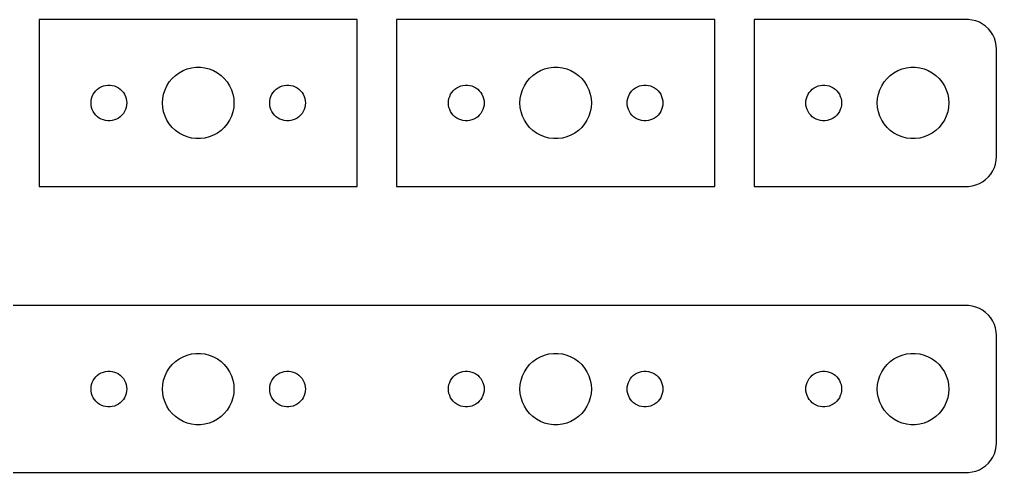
# Model space of a CAD drawing. Header units: metres. Extents: x -90 to 90, y -7 to 79.
# Drawn here: x 7.5 to 89.5, y -7 to 31 of the extents above; entities that cross this region are included whole.
import ezdxf

# ---------------------------------------------------------------- set-up
doc = ezdxf.new("R2010")
doc.units = ezdxf.units.M

msp = doc.modelspace()

# ---------------------------------------------------------------- linework, layer by layer
for p, q in [((35.8471, 30.9951), (9.15286, 30.9951)), ((9.15286, 30.9951), (9.15286, 17.0049)), ((35.8471, 17.0049), (35.8471, 30.9951)), ((65.8471, 30.9951), (39.1529, 30.9951)), ((39.1529, 30.9951), (39.1529, 17.0049)), ((65.8471, 17.0049), (65.8471, 30.9951)), ((87.157, 30.9951), (69.1529, 30.9951)), ((69.1529, 30.9951), (69.1529, 17.0049)), ((87.4684, 30.9557), (87.157, 30.9951)), ((87.7725, 30.8776), (87.4684, 30.9557)), ((88.0644, 30.7621), (87.7725, 30.8776)), ((88.3396, 30.6108), (88.0644, 30.7621)), ((88.5936, 30.4263), (88.3396, 30.6108)), ((88.8224, 30.2114), (88.5936, 30.4263)), ((89.0225, 29.9695), (88.8224, 30.2114)), ((89.1908, 29.7044), (89.0225, 29.9695)), ((89.3244, 29.4203), (89.1908, 29.7044)), ((89.4214, 29.1217), (89.3244, 29.4203)), ((89.4803, 28.8133), (89.4214, 29.1217)), ((89.5, 28.5), (89.4803, 28.8133)), ((89.5, 19.5), (89.5, 28.5)), ((20.3131, 26.0536), (20.5877, 26.3115)), ((20.5877, 26.3115), (20.8925, 26.533)), ((20.8925, 26.533), (21.2227, 26.7145)), ((21.2227, 26.7145), (21.5729, 26.8532)), ((21.5729, 26.8532), (21.9379, 26.9469)), ((21.9379, 26.9469), (22.3116, 26.9941)), ((22.3116, 26.9941), (22.6884, 26.9941)), ((22.6884, 26.9941), (23.0621, 26.9469)), ((23.0621, 26.9469), (23.427, 26.8532)), ((23.427, 26.8532), (23.7773, 26.7145)), ((23.7773, 26.7145), (24.1075, 26.533)), ((24.1075, 26.533), (24.4123, 26.3115)), ((24.4123, 26.3115), (24.6869, 26.0536)), ((50.3131, 26.0536), (50.5877, 26.3115)), ((50.5877, 26.3115), (50.8925, 26.533)), ((50.8925, 26.533), (51.2227, 26.7145)), ((51.2227, 26.7145), (51.5729, 26.8532)), ((51.5729, 26.8532), (51.9379, 26.9469)), ((51.9379, 26.9469), (52.3116, 26.9941)), ((52.3116, 26.9941), (52.6884, 26.9941)), ((52.6884, 26.9941), (53.0621, 26.9469)), ((53.0621, 26.9469), (53.427, 26.8532)), ((53.427, 26.8532), (53.7773, 26.7145)), ((53.7773, 26.7145), (54.1075, 26.533)), ((54.1075, 26.533), (54.4123, 26.3115)), ((54.4123, 26.3115), (54.6869, 26.0536)), ((80.3131, 26.0536), (80.5877, 26.3115)), ((80.5877, 26.3115), (80.8925, 26.533)), ((80.8925, 26.533), (81.2227, 26.7145)), ((81.2227, 26.7145), (81.573, 26.8532)), ((81.573, 26.8532), (81.9379, 26.9469)), ((81.9379, 26.9469), (82.3116, 26.9941)), ((82.3116, 26.9941), (82.6884, 26.9941)), ((82.6884, 26.9941), (83.0621, 26.9469)), ((83.0621, 26.9469), (83.427, 26.8532)), ((83.427, 26.8532), (83.7773, 26.7145)), ((83.7773, 26.7145), (84.1075, 26.533)), ((84.1075, 26.533), (84.4123, 26.3115)), ((84.4123, 26.3115), (84.6869, 26.0536)), ((14.3613, 25.3572), (14.5365, 25.4266)), ((14.5365, 25.4266), (14.7189, 25.4734)), ((14.7189, 25.4734), (14.9058, 25.497)), ((14.9058, 25.497), (15.0942, 25.497)), ((15.0942, 25.497), (15.2811, 25.4734)), ((15.2811, 25.4734), (15.4635, 25.4266)), ((15.4635, 25.4266), (15.6387, 25.3572)), ((19.7107, 25.1044), (19.8711, 25.4453)), ((19.8711, 25.4453), (20.0729, 25.7634)), ((20.0729, 25.7634), (20.3131, 26.0536)), ((24.6869, 26.0536), (24.927, 25.7634)), ((24.927, 25.7634), (25.1289, 25.4453)), ((25.1289, 25.4453), (25.2893, 25.1044)), ((29.3613, 25.3572), (29.5365, 25.4266)), ((29.5365, 25.4266), (29.7189, 25.4734)), ((29.7189, 25.4734), (29.9058, 25.497)), ((29.9058, 25.497), (30.0942, 25.497)), ((30.0942, 25.497), (30.2811, 25.4734)), ((30.2811, 25.4734), (30.4635, 25.4266)), ((30.4635, 25.4266), (30.6387, 25.3572)), ((44.3613, 25.3572), (44.5365, 25.4266)), ((44.5365, 25.4266), (44.7189, 25.4734)), ((44.7189, 25.4734), (44.9058, 25.497)), ((44.9058, 25.497), (45.0942, 25.497)), ((45.0942, 25.497), (45.2811, 25.4734)), ((45.2811, 25.4734), (45.4635, 25.4266)), ((45.4635, 25.4266), (45.6387, 25.3572)), ((49.7107, 25.1044), (49.8711, 25.4453)), ((49.8711, 25.4453), (50.0729, 25.7634)), ((50.0729, 25.7634), (50.3131, 26.0536)), ((54.6869, 26.0536), (54.927, 25.7634)), ((54.927, 25.7634), (55.1289, 25.4453)), ((55.1289, 25.4453), (55.2893, 25.1044)), ((59.3613, 25.3572), (59.5365, 25.4266)), ((59.5365, 25.4266), (59.7189, 25.4734)), ((59.7189, 25.4734), (59.9058, 25.497)), ((59.9058, 25.497), (60.0942, 25.497)), ((60.0942, 25.497), (60.2811, 25.4734)), ((60.2811, 25.4734), (60.4635, 25.4266)), ((60.4635, 25.4266), (60.6387, 25.3572)), ((74.3613, 25.3572), (74.5365, 25.4266)), ((74.5365, 25.4266), (74.7189, 25.4734)), ((74.7189, 25.4734), (74.9058, 25.497)), ((74.9058, 25.497), (75.0942, 25.497)), ((75.0942, 25.497), (75.2811, 25.4734)), ((75.2811, 25.4734), (75.4635, 25.4266)), ((75.4635, 25.4266), (75.6387, 25.3572)), ((79.7107, 25.1044), (79.8711, 25.4453)), ((79.8711, 25.4453), (80.073, 25.7634)), ((80.073, 25.7634), (80.3131, 26.0536)), ((84.6869, 26.0536), (84.927, 25.7634)), ((84.927, 25.7634), (85.1289, 25.4453)), ((85.1289, 25.4453), (85.2893, 25.1044)), ((13.6053, 24.5522), (13.6855, 24.7226)), ((13.6855, 24.7226), (13.7865, 24.8817)), ((13.7865, 24.8817), (13.9065, 25.0268)), ((13.9065, 25.0268), (14.0439, 25.1558)), ((14.0439, 25.1558), (14.1963, 25.2665)), ((14.1963, 25.2665), (14.3613, 25.3572)), ((15.6387, 25.3572), (15.8037, 25.2665)), ((15.8037, 25.2665), (15.9561, 25.1558)), ((15.9561, 25.1558), (16.0934, 25.0268)), ((16.0934, 25.0268), (16.2135, 24.8817)), ((16.2135, 24.8817), (16.3145, 24.7226)), ((16.3145, 24.7226), (16.3947, 24.5522)), ((19.5237, 24.376), (19.5942, 24.7461)), ((19.5942, 24.7461), (19.7107, 25.1044)), ((25.2893, 25.1044), (25.4057, 24.7461)), ((25.4057, 24.7461), (25.4763, 24.376)), ((28.6053, 24.5522), (28.6855, 24.7226)), ((28.6855, 24.7226), (28.7865, 24.8817)), ((28.7865, 24.8817), (28.9065, 25.0268)), ((28.9065, 25.0268), (29.0439, 25.1558)), ((29.0439, 25.1558), (29.1963, 25.2665)), ((29.1963, 25.2665), (29.3613, 25.3572)), ((30.6387, 25.3572), (30.8037, 25.2665)), ((30.8037, 25.2665), (30.9561, 25.1558)), ((30.9561, 25.1558), (31.0934, 25.0268)), ((31.0934, 25.0268), (31.2135, 24.8817)), ((31.2135, 24.8817), (31.3145, 24.7226)), ((31.3145, 24.7226), (31.3947, 24.5522)), ((43.6053, 24.5522), (43.6855, 24.7226)), ((43.6855, 24.7226), (43.7865, 24.8817)), ((43.7865, 24.8817), (43.9065, 25.0268)), ((43.9065, 25.0268), (44.0439, 25.1558)), ((44.0439, 25.1558), (44.1963, 25.2665)), ((44.1963, 25.2665), (44.3613, 25.3572)), ((45.6387, 25.3572), (45.8037, 25.2665)), ((45.8037, 25.2665), (45.9561, 25.1558)), ((45.9561, 25.1558), (46.0934, 25.0268)), ((46.0934, 25.0268), (46.2135, 24.8817)), ((46.2135, 24.8817), (46.3145, 24.7226)), ((46.3145, 24.7226), (46.3947, 24.5522)), ((49.5237, 24.376), (49.5942, 24.7461)), ((49.5942, 24.7461), (49.7107, 25.1044)), ((55.2893, 25.1044), (55.4057, 24.7461)), ((55.4057, 24.7461), (55.4763, 24.376)), ((58.6053, 24.5522), (58.6855, 24.7226)), ((58.6855, 24.7226), (58.7865, 24.8817)), ((58.7865, 24.8817), (58.9065, 25.0268)), ((58.9065, 25.0268), (59.0439, 25.1558)), ((59.0439, 25.1558), (59.1963, 25.2665)), ((59.1963, 25.2665), (59.3613, 25.3572)), ((60.6387, 25.3572), (60.8037, 25.2665)), ((60.8037, 25.2665), (60.9561, 25.1558)), ((60.9561, 25.1558), (61.0934, 25.0268)), ((61.0934, 25.0268), (61.2135, 24.8817)), ((61.2135, 24.8817), (61.3145, 24.7226)), ((61.3145, 24.7226), (61.3947, 24.5522)), ((73.6053, 24.5522), (73.6855, 24.7226)), ((73.6855, 24.7226), (73.7865, 24.8817)), ((73.7865, 24.8817), (73.9065, 25.0268)), ((73.9065, 25.0268), (74.0439, 25.1558)), ((74.0439, 25.1558), (74.1963, 25.2665)), ((74.1963, 25.2665), (74.3613, 25.3572)), ((75.6387, 25.3572), (75.8037, 25.2665)), ((75.8037, 25.2665), (75.9561, 25.1558)), ((75.9561, 25.1558), (76.0934, 25.0268)), ((76.0934, 25.0268), (76.2135, 24.8817)), ((76.2135, 24.8817), (76.3145, 24.7226)), ((76.3145, 24.7226), (76.3947, 24.5522)), ((79.5237, 24.376), (79.5943, 24.7461)), ((79.5943, 24.7461), (79.7107, 25.1044)), ((85.2893, 25.1044), (85.4057, 24.7461)), ((85.4057, 24.7461), (85.4763, 24.376)), ((13.5, 24), (13.5118, 24.188)), ((13.5118, 23.812), (13.5, 24)), ((13.5118, 24.188), (13.5471, 24.373)), ((13.5471, 23.627), (13.5118, 23.812)), ((13.5471, 24.373), (13.6053, 24.5522)), ((16.3947, 24.5522), (16.4529, 24.373)), ((16.4529, 24.373), (16.4882, 24.188)), ((16.4882, 23.812), (16.4529, 23.627)), ((16.4882, 24.188), (16.5, 24)), ((16.5, 24), (16.4882, 23.812)), ((19.5, 24), (19.5237, 24.376)), ((19.5237, 23.624), (19.5, 24)), ((25.4763, 24.376), (25.5, 24)), ((25.5, 24), (25.4763, 23.624)), ((28.5, 24), (28.5118, 24.188)), ((28.5118, 23.812), (28.5, 24)), ((28.5118, 24.188), (28.5471, 24.373)), ((28.5471, 23.627), (28.5118, 23.812)), ((28.5471, 24.373), (28.6053, 24.5522)), ((31.3947, 24.5522), (31.4529, 24.373)), ((31.4529, 24.373), (31.4882, 24.188)), ((31.4882, 23.812), (31.4529, 23.627)), ((31.4882, 24.188), (31.5, 24)), ((31.5, 24), (31.4882, 23.812)), ((43.5, 24), (43.5118, 24.188)), ((43.5118, 23.812), (43.5, 24)), ((43.5118, 24.188), (43.5471, 24.373)), ((43.5471, 23.627), (43.5118, 23.812)), ((43.5471, 24.373), (43.6053, 24.5522)), ((46.3947, 24.5522), (46.4529, 24.373)), ((46.4529, 24.373), (46.4882, 24.188)), ((46.4882, 23.812), (46.4529, 23.627)), ((46.4882, 24.188), (46.5, 24)), ((46.5, 24), (46.4882, 23.812)), ((49.5, 24), (49.5237, 24.376)), ((49.5237, 23.624), (49.5, 24)), ((55.4763, 24.376), (55.5, 24)), ((55.5, 24), (55.4763, 23.624)), ((58.5, 24), (58.5118, 24.188)), ((58.5118, 23.812), (58.5, 24)), ((58.5118, 24.188), (58.5471, 24.373)), ((58.5471, 23.627), (58.5118, 23.812)), ((58.5471, 24.373), (58.6053, 24.5522)), ((61.3947, 24.5522), (61.4529, 24.373)), ((61.4529, 24.373), (61.4882, 24.188)), ((61.4882, 23.812), (61.4529, 23.627)), ((61.4882, 24.188), (61.5, 24)), ((61.5, 24), (61.4882, 23.812)), ((73.5, 24), (73.5118, 24.188)), ((73.5118, 23.812), (73.5, 24)), ((73.5118, 24.188), (73.5471, 24.373)), ((73.5471, 23.627), (73.5118, 23.812)), ((73.5471, 24.373), (73.6053, 24.5522)), ((76.3947, 24.5522), (76.4529, 24.373)), ((76.4529, 24.373), (76.4882, 24.188)), ((76.4882, 23.812), (76.4529, 23.627)), ((76.4882, 24.188), (76.5, 24)), ((76.5, 24), (76.4882, 23.812)), ((79.5, 24), (79.5237, 24.376)), ((79.5237, 23.624), (79.5, 24)), ((85.4763, 24.376), (85.5, 24)), ((85.5, 24), (85.4763, 23.624)), ((13.6053, 23.4478), (13.5471, 23.627)), ((13.6855, 23.2774), (13.6053, 23.4478)), ((13.7865, 23.1183), (13.6855, 23.2774)), ((13.9065, 22.9732), (13.7865, 23.1183)), ((14.0439, 22.8442), (13.9065, 22.9732)), ((16.0934, 22.9732), (15.9561, 22.8442)), ((16.2135, 23.1183), (16.0934, 22.9732)), ((16.3145, 23.2774), (16.2135, 23.1183)), ((16.3947, 23.4478), (16.3145, 23.2774)), ((16.4529, 23.627), (16.3947, 23.4478)), ((19.5942, 23.2539), (19.5237, 23.624)), ((19.7107, 22.8956), (19.5942, 23.2539)), ((25.4057, 23.2539), (25.2893, 22.8956)), ((25.4763, 23.624), (25.4057, 23.2539)), ((28.6053, 23.4478), (28.5471, 23.627)), ((28.6855, 23.2774), (28.6053, 23.4478)), ((28.7865, 23.1183), (28.6855, 23.2774)), ((28.9065, 22.9732), (28.7865, 23.1183)), ((29.0439, 22.8442), (28.9065, 22.9732)), ((31.0934, 22.9732), (30.9561, 22.8442)), ((31.2135, 23.1183), (31.0934, 22.9732)), ((31.3145, 23.2774), (31.2135, 23.1183)), ((31.3947, 23.4478), (31.3145, 23.2774)), ((31.4529, 23.627), (31.3947, 23.4478)), ((43.6053, 23.4478), (43.5471, 23.627)), ((43.6855, 23.2774), (43.6053, 23.4478)), ((43.7865, 23.1183), (43.6855, 23.2774)), ((43.9065, 22.9732), (43.7865, 23.1183)), ((44.0439, 22.8442), (43.9065, 22.9732)), ((46.0934, 22.9732), (45.9561, 22.8442)), ((46.2135, 23.1183), (46.0934, 22.9732)), ((46.3145, 23.2774), (46.2135, 23.1183)), ((46.3947, 23.4478), (46.3145, 23.2774)), ((46.4529, 23.627), (46.3947, 23.4478)), ((49.5942, 23.2539), (49.5237, 23.624)), ((49.7107, 22.8956), (49.5942, 23.2539)), ((55.4057, 23.2539), (55.2893, 22.8956)), ((55.4763, 23.624), (55.4057, 23.2539)), ((58.6053, 23.4478), (58.5471, 23.627)), ((58.6855, 23.2774), (58.6053, 23.4478)), ((58.7865, 23.1183), (58.6855, 23.2774)), ((58.9065, 22.9732), (58.7865, 23.1183)), ((59.0439, 22.8442), (58.9065, 22.9732)), ((61.0934, 22.9732), (60.9561, 22.8442)), ((61.2135, 23.1183), (61.0934, 22.9732)), ((61.3145, 23.2774), (61.2135, 23.1183)), ((61.3947, 23.4478), (61.3145, 23.2774)), ((61.4529, 23.627), (61.3947, 23.4478)), ((73.6053, 23.4478), (73.5471, 23.627)), ((73.6855, 23.2774), (73.6053, 23.4478)), ((73.7865, 23.1183), (73.6855, 23.2774)), ((73.9065, 22.9732), (73.7865, 23.1183)), ((74.0439, 22.8442), (73.9065, 22.9732)), ((76.0934, 22.9732), (75.9561, 22.8442)), ((76.2135, 23.1183), (76.0934, 22.9732)), ((76.3145, 23.2774), (76.2135, 23.1183)), ((76.3947, 23.4478), (76.3145, 23.2774)), ((76.4529, 23.627), (76.3947, 23.4478)), ((79.5943, 23.2539), (79.5237, 23.624)), ((79.7107, 22.8956), (79.5943, 23.2539)), ((85.4057, 23.2539), (85.2893, 22.8956)), ((85.4763, 23.624), (85.4057, 23.2539)), ((14.1963, 22.7335), (14.0439, 22.8442)), ((14.3613, 22.6428), (14.1963, 22.7335)), ((14.5365, 22.5734), (14.3613, 22.6428)), ((14.7189, 22.5266), (14.5365, 22.5734)), ((14.9058, 22.503), (14.7189, 22.5266)), ((15.0942, 22.503), (14.9058, 22.503)), ((15.2811, 22.5266), (15.0942, 22.503)), ((15.4635, 22.5734), (15.2811, 22.5266)), ((15.6387, 22.6428), (15.4635, 22.5734)), ((15.8037, 22.7335), (15.6387, 22.6428)), ((15.9561, 22.8442), (15.8037, 22.7335)), ((19.8711, 22.5547), (19.7107, 22.8956)), ((20.0729, 22.2366), (19.8711, 22.5547)), ((20.3131, 21.9464), (20.0729, 22.2366)), ((24.927, 22.2366), (24.6869, 21.9464)), ((25.1289, 22.5547), (24.927, 22.2366)), ((25.2893, 22.8956), (25.1289, 22.5547)), ((29.1963, 22.7335), (29.0439, 22.8442)), ((29.3613, 22.6428), (29.1963, 22.7335)), ((29.5365, 22.5734), (29.3613, 22.6428)), ((29.7189, 22.5266), (29.5365, 22.5734)), ((29.9058, 22.503), (29.7189, 22.5266)), ((30.0942, 22.503), (29.9058, 22.503)), ((30.2811, 22.5266), (30.0942, 22.503)), ((30.4635, 22.5734), (30.2811, 22.5266)), ((30.6387, 22.6428), (30.4635, 22.5734)), ((30.8037, 22.7335), (30.6387, 22.6428)), ((30.9561, 22.8442), (30.8037, 22.7335)), ((44.1963, 22.7335), (44.0439, 22.8442)), ((44.3613, 22.6428), (44.1963, 22.7335)), ((44.5365, 22.5734), (44.3613, 22.6428)), ((44.7189, 22.5266), (44.5365, 22.5734)), ((44.9058, 22.503), (44.7189, 22.5266)), ((45.0942, 22.503), (44.9058, 22.503)), ((45.2811, 22.5266), (45.0942, 22.503)), ((45.4635, 22.5734), (45.2811, 22.5266)), ((45.6387, 22.6428), (45.4635, 22.5734)), ((45.8037, 22.7335), (45.6387, 22.6428)), ((45.9561, 22.8442), (45.8037, 22.7335)), ((49.8711, 22.5547), (49.7107, 22.8956)), ((50.0729, 22.2366), (49.8711, 22.5547)), ((50.3131, 21.9464), (50.0729, 22.2366)), ((54.927, 22.2366), (54.6869, 21.9464)), ((55.1289, 22.5547), (54.927, 22.2366)), ((55.2893, 22.8956), (55.1289, 22.5547)), ((59.1963, 22.7335), (59.0439, 22.8442)), ((59.3613, 22.6428), (59.1963, 22.7335)), ((59.5365, 22.5734), (59.3613, 22.6428)), ((59.7189, 22.5266), (59.5365, 22.5734)), ((59.9058, 22.503), (59.7189, 22.5266)), ((60.0942, 22.503), (59.9058, 22.503)), ((60.2811, 22.5266), (60.0942, 22.503)), ((60.4635, 22.5734), (60.2811, 22.5266)), ((60.6387, 22.6428), (60.4635, 22.5734)), ((60.8037, 22.7335), (60.6387, 22.6428)), ((60.9561, 22.8442), (60.8037, 22.7335)), ((74.1963, 22.7335), (74.0439, 22.8442)), ((74.3613, 22.6428), (74.1963, 22.7335)), ((74.5365, 22.5734), (74.3613, 22.6428)), ((74.7189, 22.5266), (74.5365, 22.5734)), ((74.9058, 22.503), (74.7189, 22.5266)), ((75.0942, 22.503), (74.9058, 22.503)), ((75.2811, 22.5266), (75.0942, 22.503)), ((75.4635, 22.5734), (75.2811, 22.5266)), ((75.6387, 22.6428), (75.4635, 22.5734)), ((75.8037, 22.7335), (75.6387, 22.6428)), ((75.9561, 22.8442), (75.8037, 22.7335)), ((79.8711, 22.5547), (79.7107, 22.8956)), ((80.073, 22.2366), (79.8711, 22.5547)), ((80.3131, 21.9464), (80.073, 22.2366)), ((84.927, 22.2366), (84.6869, 21.9464)), ((85.1289, 22.5547), (84.927, 22.2366)), ((85.2893, 22.8956), (85.1289, 22.5547)), ((20.5877, 21.6885), (20.3131, 21.9464)), ((20.8925, 21.467), (20.5877, 21.6885)), ((21.2227, 21.2855), (20.8925, 21.467)), ((24.1075, 21.467), (23.7773, 21.2855)), ((24.4123, 21.6885), (24.1075, 21.467)), ((24.6869, 21.9464), (24.4123, 21.6885)), ((50.5877, 21.6885), (50.3131, 21.9464)), ((50.8925, 21.467), (50.5877, 21.6885)), ((51.2227, 21.2855), (50.8925, 21.467)), ((54.1075, 21.467), (53.7773, 21.2855)), ((54.4123, 21.6885), (54.1075, 21.467)), ((54.6869, 21.9464), (54.4123, 21.6885)), ((80.5877, 21.6885), (80.3131, 21.9464)), ((80.8925, 21.467), (80.5877, 21.6885)), ((81.2227, 21.2855), (80.8925, 21.467)), ((84.1075, 21.467), (83.7773, 21.2855)), ((84.4123, 21.6885), (84.1075, 21.467)), ((84.6869, 21.9464), (84.4123, 21.6885)), ((21.5729, 21.1468), (21.2227, 21.2855)), ((21.9379, 21.0531), (21.5729, 21.1468)), ((22.3116, 21.0059), (21.9379, 21.0531)), ((22.6884, 21.0059), (22.3116, 21.0059)), ((23.0621, 21.0531), (22.6884, 21.0059)), ((23.427, 21.1468), (23.0621, 21.0531)), ((23.7773, 21.2855), (23.427, 21.1468)), ((51.5729, 21.1468), (51.2227, 21.2855)), ((51.9379, 21.0531), (51.5729, 21.1468)), ((52.3116, 21.0059), (51.9379, 21.0531)), ((52.6884, 21.0059), (52.3116, 21.0059)), ((53.0621, 21.0531), (52.6884, 21.0059)), ((53.427, 21.1468), (53.0621, 21.0531)), ((53.7773, 21.2855), (53.427, 21.1468)), ((81.573, 21.1468), (81.2227, 21.2855)), ((81.9379, 21.0531), (81.573, 21.1468)), ((82.3116, 21.0059), (81.9379, 21.0531)), ((82.6884, 21.0059), (82.3116, 21.0059)), ((83.0621, 21.0531), (82.6884, 21.0059)), ((83.427, 21.1468), (83.0621, 21.0531)), ((83.7773, 21.2855), (83.427, 21.1468)), ((89.3244, 18.5797), (89.4214, 18.8783)), ((89.4214, 18.8783), (89.4803, 19.1867)), ((89.4803, 19.1867), (89.5, 19.5)), ((89.0225, 18.0305), (89.1908, 18.2956)), ((89.1908, 18.2956), (89.3244, 18.5797)), ((87.7725, 17.1224), (88.0644, 17.2379)), ((88.0644, 17.2379), (88.3396, 17.3892)), ((88.3396, 17.3892), (88.5936, 17.5737)), ((88.5936, 17.5737), (88.8224, 17.7886)), ((88.8224, 17.7886), (89.0225, 18.0305)), ((9.15286, 17.0049), (35.8471, 17.0049)), ((39.1529, 17.0049), (65.8471, 17.0049)), ((69.1529, 17.0049), (87.157, 17.0049)), ((87.157, 17.0049), (87.4684, 17.0443)), ((87.4684, 17.0443), (87.7725, 17.1224)), ((87.157, 6.99506), (-87.157, 6.99506)), ((87.4684, 6.9557), (87.157, 6.99506)), ((87.7725, 6.87764), (87.4684, 6.9557)), ((88.0644, 6.76205), (87.7725, 6.87764)), ((88.3396, 6.61081), (88.0644, 6.76205)), ((88.5936, 6.42627), (88.3396, 6.61081)), ((88.8224, 6.21136), (88.5936, 6.42627)), ((89.0225, 5.96945), (88.8224, 6.21136)), ((89.1908, 5.70438), (89.0225, 5.96945)), ((89.3244, 5.4203), (89.1908, 5.70438)), ((89.4214, 5.12172), (89.3244, 5.4203)), ((89.4803, 4.81332), (89.4214, 5.12172)), ((89.5, 4.5), (89.4803, 4.81332)), ((89.5, -4.5), (89.5, 4.5)), ((20.5877, 2.31154), (20.8925, 2.53297)), ((20.8925, 2.53297), (21.2227, 2.71448)), ((21.2227, 2.71448), (21.5729, 2.85316)), ((21.5729, 2.85316), (21.9379, 2.94685)), ((21.9379, 2.94685), (22.3116, 2.99408)), ((22.3116, 2.99408), (22.6884, 2.99408)), ((22.6884, 2.99408), (23.0621, 2.94685)), ((23.0621, 2.94685), (23.427, 2.85316)), ((23.427, 2.85316), (23.7773, 2.71448)), ((23.7773, 2.71448), (24.1075, 2.53297)), ((24.1075, 2.53297), (24.4123, 2.31154)), ((50.5877, 2.31154), (50.8925, 2.53297)), ((50.8925, 2.53297), (51.2227, 2.71448)), ((51.2227, 2.71448), (51.5729, 2.85316)), ((51.5729, 2.85316), (51.9379, 2.94685)), ((51.9379, 2.94685), (52.3116, 2.99408)), ((52.3116, 2.99408), (52.6884, 2.99408)), ((52.6884, 2.99408), (53.0621, 2.94685)), ((53.0621, 2.94685), (53.427, 2.85316)), ((53.427, 2.85316), (53.7773, 2.71448)), ((53.7773, 2.71448), (54.1075, 2.53297)), ((54.1075, 2.53297), (54.4123, 2.31154)), ((80.5877, 2.31154), (80.8925, 2.53297)), ((80.8925, 2.53297), (81.2227, 2.71448)), ((81.2227, 2.71448), (81.573, 2.85316)), ((81.573, 2.85316), (81.9379, 2.94685)), ((81.9379, 2.94685), (82.3116, 2.99408)), ((82.3116, 2.99408), (82.6884, 2.99408)), ((82.6884, 2.99408), (83.0621, 2.94685)), ((83.0621, 2.94685), (83.427, 2.85316)), ((83.427, 2.85316), (83.7773, 2.71448)), ((83.7773, 2.71448), (84.1075, 2.53297)), ((84.1075, 2.53297), (84.4123, 2.31154)), ((19.8711, 1.44525), (20.0729, 1.76335)), ((20.0729, 1.76335), (20.3131, 2.05363)), ((20.3131, 2.05363), (20.5877, 2.31154)), ((24.4123, 2.31154), (24.6869, 2.05363)), ((24.6869, 2.05363), (24.927, 1.76335)), ((24.927, 1.76335), (25.1289, 1.44525)), ((49.8711, 1.44525), (50.0729, 1.76335)), ((50.0729, 1.76335), (50.3131, 2.05363)), ((50.3131, 2.05363), (50.5877, 2.31154)), ((54.4123, 2.31154), (54.6869, 2.05363)), ((54.6869, 2.05363), (54.927, 1.76335)), ((54.927, 1.76335), (55.1289, 1.44525)), ((79.8711, 1.44525), (80.073, 1.76335)), ((80.073, 1.76335), (80.3131, 2.05363)), ((80.3131, 2.05363), (80.5877, 2.31154)), ((84.4123, 2.31154), (84.6869, 2.05363)), ((84.6869, 2.05363), (84.927, 1.76335)), ((84.927, 1.76335), (85.1289, 1.44525)), ((13.6855, 0.722626), (13.7865, 0.881668)), ((13.7865, 0.881668), (13.9065, 1.02681)), ((13.9065, 1.02681), (14.0439, 1.15576)), ((14.0439, 1.15576), (14.1963, 1.26648)), ((14.1963, 1.26648), (14.3613, 1.35724)), ((14.3613, 1.35724), (14.5365, 1.42657)), ((14.5365, 1.42657), (14.7189, 1.47342)), ((14.7189, 1.47342), (14.9058, 1.49704)), ((14.9058, 1.49704), (15.0942, 1.49704)), ((15.0942, 1.49704), (15.2811, 1.47342)), ((15.2811, 1.47342), (15.4635, 1.42657)), ((15.4635, 1.42657), (15.6387, 1.35724)), ((15.6387, 1.35724), (15.8037, 1.26648)), ((15.8037, 1.26648), (15.9561, 1.15576)), ((15.9561, 1.15576), (16.0934, 1.02681)), ((16.0934, 1.02681), (16.2135, 0.881668)), ((16.2135, 0.881668), (16.3145, 0.722626)), ((19.5942, 0.746063), (19.7107, 1.10437)), ((19.7107, 1.10437), (19.8711, 1.44525)), ((25.1289, 1.44525), (25.2893, 1.10437)), ((25.2893, 1.10437), (25.4057, 0.746063)), ((28.6855, 0.722626), (28.7865, 0.881668)), ((28.7865, 0.881668), (28.9065, 1.02681)), ((28.9065, 1.02681), (29.0439, 1.15576)), ((29.0439, 1.15576), (29.1963, 1.26648)), ((29.1963, 1.26648), (29.3613, 1.35724)), ((29.3613, 1.35724), (29.5365, 1.42657)), ((29.5365, 1.42657), (29.7189, 1.47342)), ((29.7189, 1.47342), (29.9058, 1.49704)), ((29.9058, 1.49704), (30.0942, 1.49704)), ((30.0942, 1.49704), (30.2811, 1.47342)), ((30.2811, 1.47342), (30.4635, 1.42657)), ((30.4635, 1.42657), (30.6387, 1.35724)), ((30.6387, 1.35724), (30.8037, 1.26648)), ((30.8037, 1.26648), (30.9561, 1.15576)), ((30.9561, 1.15576), (31.0934, 1.02681)), ((31.0934, 1.02681), (31.2135, 0.881668)), ((31.2135, 0.881668), (31.3145, 0.722626)), ((43.6855, 0.722626), (43.7865, 0.881668)), ((43.7865, 0.881668), (43.9065, 1.02681)), ((43.9065, 1.02681), (44.0439, 1.15576)), ((44.0439, 1.15576), (44.1963, 1.26648)), ((44.1963, 1.26648), (44.3613, 1.35724)), ((44.3613, 1.35724), (44.5365, 1.42657)), ((44.5365, 1.42657), (44.7189, 1.47342)), ((44.7189, 1.47342), (44.9058, 1.49704)), ((44.9058, 1.49704), (45.0942, 1.49704)), ((45.0942, 1.49704), (45.2811, 1.47342)), ((45.2811, 1.47342), (45.4635, 1.42657)), ((45.4635, 1.42657), (45.6387, 1.35724)), ((45.6387, 1.35724), (45.8037, 1.26648)), ((45.8037, 1.26648), (45.9561, 1.15576)), ((45.9561, 1.15576), (46.0934, 1.02681)), ((46.0934, 1.02681), (46.2135, 0.881668)), ((46.2135, 0.881668), (46.3145, 0.722626)), ((49.5942, 0.746063), (49.7107, 1.10437)), ((49.7107, 1.10437), (49.8711, 1.44525)), ((55.1289, 1.44525), (55.2893, 1.10437)), ((55.2893, 1.10437), (55.4057, 0.746063)), ((58.6855, 0.722626), (58.7865, 0.881668)), ((58.7865, 0.881668), (58.9065, 1.02681)), ((58.9065, 1.02681), (59.0439, 1.15576)), ((59.0439, 1.15576), (59.1963, 1.26648)), ((59.1963, 1.26648), (59.3613, 1.35724)), ((59.3613, 1.35724), (59.5365, 1.42657)), ((59.5365, 1.42657), (59.7189, 1.47342)), ((59.7189, 1.47342), (59.9058, 1.49704)), ((59.9058, 1.49704), (60.0942, 1.49704)), ((60.0942, 1.49704), (60.2811, 1.47342)), ((60.2811, 1.47342), (60.4635, 1.42657)), ((60.4635, 1.42657), (60.6387, 1.35724)), ((60.6387, 1.35724), (60.8037, 1.26648)), ((60.8037, 1.26648), (60.9561, 1.15576)), ((60.9561, 1.15576), (61.0934, 1.02681)), ((61.0934, 1.02681), (61.2135, 0.881668)), ((61.2135, 0.881668), (61.3145, 0.722626)), ((73.6855, 0.722626), (73.7865, 0.881668)), ((73.7865, 0.881668), (73.9065, 1.02681)), ((73.9065, 1.02681), (74.0439, 1.15576)), ((74.0439, 1.15576), (74.1963, 1.26648)), ((74.1963, 1.26648), (74.3613, 1.35724)), ((74.3613, 1.35724), (74.5365, 1.42657)), ((74.5365, 1.42657), (74.7189, 1.47342)), ((74.7189, 1.47342), (74.9058, 1.49704)), ((74.9058, 1.49704), (75.0942, 1.49704)), ((75.0942, 1.49704), (75.2811, 1.47342)), ((75.2811, 1.47342), (75.4635, 1.42657)), ((75.4635, 1.42657), (75.6387, 1.35724)), ((75.6387, 1.35724), (75.8037, 1.26648)), ((75.8037, 1.26648), (75.9561, 1.15576)), ((75.9561, 1.15576), (76.0934, 1.02681)), ((76.0934, 1.02681), (76.2135, 0.881668)), ((76.2135, 0.881668), (76.3145, 0.722626)), ((79.5943, 0.746063), (79.7107, 1.10437)), ((79.7107, 1.10437), (79.8711, 1.44525)), ((85.1289, 1.44525), (85.2893, 1.10437)), ((85.2893, 1.10437), (85.4057, 0.746063)), ((13.5, 0), (13.5118, 0.187988)), ((13.5118, -0.187988), (13.5, 0)), ((13.5118, 0.187988), (13.5471, 0.373032)), ((13.5471, 0.373032), (13.6053, 0.552185)), ((13.6053, 0.552185), (13.6855, 0.722626)), ((16.3145, 0.722626), (16.3947, 0.552185)), ((16.3947, 0.552185), (16.4529, 0.373032)), ((16.4529, 0.373032), (16.4882, 0.187988)), ((16.4882, 0.187988), (16.5, 0)), ((16.5, 0), (16.4882, -0.187988)), ((19.5, 0), (19.5237, 0.375992)), ((19.5237, -0.375992), (19.5, 0)), ((19.5237, 0.375992), (19.5942, 0.746063)), ((25.4057, 0.746063), (25.4763, 0.375992)), ((25.4763, 0.375992), (25.5, 0)), ((25.5, 0), (25.4763, -0.375992)), ((28.5, 0), (28.5118, 0.187988)), ((28.5118, -0.187988), (28.5, 0)), ((28.5118, 0.187988), (28.5471, 0.373032)), ((28.5471, 0.373032), (28.6053, 0.552185)), ((28.6053, 0.552185), (28.6855, 0.722626)), ((31.3145, 0.722626), (31.3947, 0.552185)), ((31.3947, 0.552185), (31.4529, 0.373032)), ((31.4529, 0.373032), (31.4882, 0.187988)), ((31.4882, 0.187988), (31.5, 0)), ((31.5, 0), (31.4882, -0.187988)), ((43.5, 0), (43.5118, 0.187988)), ((43.5118, -0.187988), (43.5, 0)), ((43.5118, 0.187988), (43.5471, 0.373032)), ((43.5471, 0.373032), (43.6053, 0.552185)), ((43.6053, 0.552185), (43.6855, 0.722626)), ((46.3145, 0.722626), (46.3947, 0.552185)), ((46.3947, 0.552185), (46.4529, 0.373032)), ((46.4529, 0.373032), (46.4882, 0.187988)), ((46.4882, 0.187988), (46.5, 0)), ((46.5, 0), (46.4882, -0.187988)), ((49.5, 0), (49.5237, 0.375992)), ((49.5237, -0.375992), (49.5, 0)), ((49.5237, 0.375992), (49.5942, 0.746063)), ((55.4057, 0.746063), (55.4763, 0.375992)), ((55.4763, 0.375992), (55.5, 0)), ((55.5, 0), (55.4763, -0.375992)), ((58.5, 0), (58.5118, 0.187988)), ((58.5118, -0.187988), (58.5, 0)), ((58.5118, 0.187988), (58.5471, 0.373032)), ((58.5471, 0.373032), (58.6053, 0.552185)), ((58.6053, 0.552185), (58.6855, 0.722626)), ((61.3145, 0.722626), (61.3947, 0.552185)), ((61.3947, 0.552185), (61.4529, 0.373032)), ((61.4529, 0.373032), (61.4882, 0.187988)), ((61.4882, 0.187988), (61.5, 0)), ((61.5, 0), (61.4882, -0.187988)), ((73.5, 0), (73.5118, 0.187988)), ((73.5118, -0.187988), (73.5, 0)), ((73.5118, 0.187988), (73.5471, 0.373032)), ((73.5471, 0.373032), (73.6053, 0.552185)), ((73.6053, 0.552185), (73.6855, 0.722626)), ((76.3145, 0.722626), (76.3947, 0.552185)), ((76.3947, 0.552185), (76.4529, 0.373032)), ((76.4529, 0.373032), (76.4882, 0.187988)), ((76.4882, 0.187988), (76.5, 0)), ((76.5, 0), (76.4882, -0.187988)), ((79.5, 0), (79.5237, 0.375992)), ((79.5237, -0.375992), (79.5, 0)), ((79.5237, 0.375992), (79.5943, 0.746063)), ((85.4057, 0.746063), (85.4763, 0.375992)), ((85.4763, 0.375992), (85.5, 0)), ((85.5, 0), (85.4763, -0.375992)), ((13.5471, -0.373032), (13.5118, -0.187988)), ((13.6053, -0.552185), (13.5471, -0.373032)), ((13.6855, -0.722626), (13.6053, -0.552185)), ((13.7865, -0.881668), (13.6855, -0.722626)), ((16.3145, -0.722626), (16.2135, -0.881668)), ((16.3947, -0.552185), (16.3145, -0.722626)), ((16.4529, -0.373032), (16.3947, -0.552185)), ((16.4882, -0.187988), (16.4529, -0.373032)), ((19.5942, -0.746063), (19.5237, -0.375992)), ((19.7107, -1.10437), (19.5942, -0.746063)), ((25.4057, -0.746063), (25.2893, -1.10437)), ((25.4763, -0.375992), (25.4057, -0.746063)), ((28.5471, -0.373032), (28.5118, -0.187988)), ((28.6053, -0.552185), (28.5471, -0.373032)), ((28.6855, -0.722626), (28.6053, -0.552185)), ((28.7865, -0.881668), (28.6855, -0.722626)), ((31.3145, -0.722626), (31.2135, -0.881668)), ((31.3947, -0.552185), (31.3145, -0.722626)), ((31.4529, -0.373032), (31.3947, -0.552185)), ((31.4882, -0.187988), (31.4529, -0.373032)), ((43.5471, -0.373032), (43.5118, -0.187988)), ((43.6053, -0.552185), (43.5471, -0.373032)), ((43.6855, -0.722626), (43.6053, -0.552185)), ((43.7865, -0.881668), (43.6855, -0.722626)), ((46.3145, -0.722626), (46.2135, -0.881668)), ((46.3947, -0.552185), (46.3145, -0.722626)), ((46.4529, -0.373032), (46.3947, -0.552185)), ((46.4882, -0.187988), (46.4529, -0.373032)), ((49.5942, -0.746063), (49.5237, -0.375992)), ((49.7107, -1.10437), (49.5942, -0.746063)), ((55.4057, -0.746063), (55.2893, -1.10437)), ((55.4763, -0.375992), (55.4057, -0.746063)), ((58.5471, -0.373032), (58.5118, -0.187988)), ((58.6053, -0.552185), (58.5471, -0.373032)), ((58.6855, -0.722626), (58.6053, -0.552185)), ((58.7865, -0.881668), (58.6855, -0.722626)), ((61.3145, -0.722626), (61.2135, -0.881668)), ((61.3947, -0.552185), (61.3145, -0.722626)), ((61.4529, -0.373032), (61.3947, -0.552185)), ((61.4882, -0.187988), (61.4529, -0.373032)), ((73.5471, -0.373032), (73.5118, -0.187988)), ((73.6053, -0.552185), (73.5471, -0.373032)), ((73.6855, -0.722626), (73.6053, -0.552185)), ((73.7865, -0.881668), (73.6855, -0.722626)), ((76.3145, -0.722626), (76.2135, -0.881668)), ((76.3947, -0.552185), (76.3145, -0.722626)), ((76.4529, -0.373032), (76.3947, -0.552185)), ((76.4882, -0.187988), (76.4529, -0.373032)), ((79.5943, -0.746063), (79.5237, -0.375992)), ((79.7107, -1.10437), (79.5943, -0.746063)), ((85.4057, -0.746063), (85.2893, -1.10437)), ((85.4763, -0.375992), (85.4057, -0.746063)), ((13.9065, -1.02681), (13.7865, -0.881668)), ((14.0439, -1.15576), (13.9065, -1.02681)), ((14.1963, -1.26648), (14.0439, -1.15576)), ((14.3613, -1.35724), (14.1963, -1.26648)), ((14.5365, -1.42657), (14.3613, -1.35724)), ((14.7189, -1.47342), (14.5365, -1.42657)), ((14.9058, -1.49704), (14.7189, -1.47342)), ((15.0942, -1.49704), (14.9058, -1.49704)), ((15.2811, -1.47342), (15.0942, -1.49704)), ((15.4635, -1.42657), (15.2811, -1.47342)), ((15.6387, -1.35724), (15.4635, -1.42657)), ((15.8037, -1.26648), (15.6387, -1.35724)), ((15.9561, -1.15576), (15.8037, -1.26648)), ((16.0934, -1.02681), (15.9561, -1.15576)), ((16.2135, -0.881668), (16.0934, -1.02681)), ((19.8711, -1.44525), (19.7107, -1.10437)), ((20.0729, -1.76335), (19.8711, -1.44525)), ((25.1289, -1.44525), (24.927, -1.76335)), ((25.2893, -1.10437), (25.1289, -1.44525)), ((28.9065, -1.02681), (28.7865, -0.881668)), ((29.0439, -1.15576), (28.9065, -1.02681)), ((29.1963, -1.26648), (29.0439, -1.15576)), ((29.3613, -1.35724), (29.1963, -1.26648)), ((29.5365, -1.42657), (29.3613, -1.35724)), ((29.7189, -1.47342), (29.5365, -1.42657)), ((29.9058, -1.49704), (29.7189, -1.47342)), ((30.0942, -1.49704), (29.9058, -1.49704)), ((30.2811, -1.47342), (30.0942, -1.49704)), ((30.4635, -1.42657), (30.2811, -1.47342)), ((30.6387, -1.35724), (30.4635, -1.42657)), ((30.8037, -1.26648), (30.6387, -1.35724)), ((30.9561, -1.15576), (30.8037, -1.26648)), ((31.0934, -1.02681), (30.9561, -1.15576)), ((31.2135, -0.881668), (31.0934, -1.02681)), ((43.9065, -1.02681), (43.7865, -0.881668)), ((44.0439, -1.15576), (43.9065, -1.02681)), ((44.1963, -1.26648), (44.0439, -1.15576)), ((44.3613, -1.35724), (44.1963, -1.26648)), ((44.5365, -1.42657), (44.3613, -1.35724)), ((44.7189, -1.47342), (44.5365, -1.42657)), ((44.9058, -1.49704), (44.7189, -1.47342)), ((45.0942, -1.49704), (44.9058, -1.49704)), ((45.2811, -1.47342), (45.0942, -1.49704)), ((45.4635, -1.42657), (45.2811, -1.47342)), ((45.6387, -1.35724), (45.4635, -1.42657)), ((45.8037, -1.26648), (45.6387, -1.35724)), ((45.9561, -1.15576), (45.8037, -1.26648)), ((46.0934, -1.02681), (45.9561, -1.15576)), ((46.2135, -0.881668), (46.0934, -1.02681)), ((49.8711, -1.44525), (49.7107, -1.10437)), ((50.0729, -1.76335), (49.8711, -1.44525)), ((55.1289, -1.44525), (54.927, -1.76335)), ((55.2893, -1.10437), (55.1289, -1.44525)), ((58.9065, -1.02681), (58.7865, -0.881668)), ((59.0439, -1.15576), (58.9065, -1.02681)), ((59.1963, -1.26648), (59.0439, -1.15576)), ((59.3613, -1.35724), (59.1963, -1.26648)), ((59.5365, -1.42657), (59.3613, -1.35724)), ((59.7189, -1.47342), (59.5365, -1.42657)), ((59.9058, -1.49704), (59.7189, -1.47342)), ((60.0942, -1.49704), (59.9058, -1.49704)), ((60.2811, -1.47342), (60.0942, -1.49704)), ((60.4635, -1.42657), (60.2811, -1.47342)), ((60.6387, -1.35724), (60.4635, -1.42657)), ((60.8037, -1.26648), (60.6387, -1.35724)), ((60.9561, -1.15576), (60.8037, -1.26648)), ((61.0934, -1.02681), (60.9561, -1.15576)), ((61.2135, -0.881668), (61.0934, -1.02681)), ((73.9065, -1.02681), (73.7865, -0.881668)), ((74.0439, -1.15576), (73.9065, -1.02681)), ((74.1963, -1.26648), (74.0439, -1.15576)), ((74.3613, -1.35724), (74.1963, -1.26648)), ((74.5365, -1.42657), (74.3613, -1.35724)), ((74.7189, -1.47342), (74.5365, -1.42657)), ((74.9058, -1.49704), (74.7189, -1.47342)), ((75.0942, -1.49704), (74.9058, -1.49704)), ((75.2811, -1.47342), (75.0942, -1.49704)), ((75.4635, -1.42657), (75.2811, -1.47342)), ((75.6387, -1.35724), (75.4635, -1.42657)), ((75.8037, -1.26648), (75.6387, -1.35724)), ((75.9561, -1.15576), (75.8037, -1.26648)), ((76.0934, -1.02681), (75.9561, -1.15576)), ((76.2135, -0.881668), (76.0934, -1.02681)), ((79.8711, -1.44525), (79.7107, -1.10437)), ((80.073, -1.76335), (79.8711, -1.44525)), ((85.1289, -1.44525), (84.927, -1.76335)), ((85.2893, -1.10437), (85.1289, -1.44525)), ((20.3131, -2.05363), (20.0729, -1.76335)), ((20.5877, -2.31154), (20.3131, -2.05363)), ((20.8925, -2.53297), (20.5877, -2.31154)), ((24.4123, -2.31154), (24.1075, -2.53297)), ((24.6869, -2.05363), (24.4123, -2.31154)), ((24.927, -1.76335), (24.6869, -2.05363)), ((50.3131, -2.05363), (50.0729, -1.76335)), ((50.5877, -2.31154), (50.3131, -2.05363)), ((50.8925, -2.53297), (50.5877, -2.31154)), ((54.4123, -2.31154), (54.1075, -2.53297)), ((54.6869, -2.05363), (54.4123, -2.31154)), ((54.927, -1.76335), (54.6869, -2.05363)), ((80.3131, -2.05363), (80.073, -1.76335)), ((80.5877, -2.31154), (80.3131, -2.05363)), ((80.8925, -2.53297), (80.5877, -2.31154)), ((84.4123, -2.31154), (84.1075, -2.53297)), ((84.6869, -2.05363), (84.4123, -2.31154)), ((84.927, -1.76335), (84.6869, -2.05363)), ((21.2227, -2.71448), (20.8925, -2.53297)), ((21.5729, -2.85316), (21.2227, -2.71448)), ((21.9379, -2.94685), (21.5729, -2.85316)), ((22.3116, -2.99408), (21.9379, -2.94685)), ((22.6884, -2.99408), (22.3116, -2.99408)), ((23.0621, -2.94685), (22.6884, -2.99408)), ((23.427, -2.85316), (23.0621, -2.94685)), ((23.7773, -2.71448), (23.427, -2.85316)), ((24.1075, -2.53297), (23.7773, -2.71448)), ((51.2227, -2.71448), (50.8925, -2.53297)), ((51.5729, -2.85316), (51.2227, -2.71448)), ((51.9379, -2.94685), (51.5729, -2.85316)), ((52.3116, -2.99408), (51.9379, -2.94685)), ((52.6884, -2.99408), (52.3116, -2.99408)), ((53.0621, -2.94685), (52.6884, -2.99408)), ((53.427, -2.85316), (53.0621, -2.94685)), ((53.7773, -2.71448), (53.427, -2.85316)), ((54.1075, -2.53297), (53.7773, -2.71448)), ((81.2227, -2.71448), (80.8925, -2.53297)), ((81.573, -2.85316), (81.2227, -2.71448)), ((81.9379, -2.94685), (81.573, -2.85316)), ((82.3116, -2.99408), (81.9379, -2.94685)), ((82.6884, -2.99408), (82.3116, -2.99408)), ((83.0621, -2.94685), (82.6884, -2.99408)), ((83.427, -2.85316), (83.0621, -2.94685)), ((83.7773, -2.71448), (83.427, -2.85316)), ((84.1075, -2.53297), (83.7773, -2.71448)), ((89.4214, -5.12172), (89.4803, -4.81332)), ((89.4803, -4.81332), (89.5, -4.5)), ((89.0225, -5.96945), (89.1908, -5.70438)), ((89.1908, -5.70438), (89.3244, -5.4203)), ((89.3244, -5.4203), (89.4214, -5.12172)), ((88.3396, -6.61081), (88.5936, -6.42627)), ((88.5936, -6.42627), (88.8224, -6.21136)), ((88.8224, -6.21136), (89.0225, -5.96945)), ((-87.157, -6.99506), (87.157, -6.99506)), ((87.157, -6.99506), (87.4684, -6.9557)), ((87.4684, -6.9557), (87.7725, -6.87764)), ((87.7725, -6.87764), (88.0644, -6.76205)), ((88.0644, -6.76205), (88.3396, -6.61081))]:
    msp.add_line(p, q)

doc.saveas('drawing.dxf')
